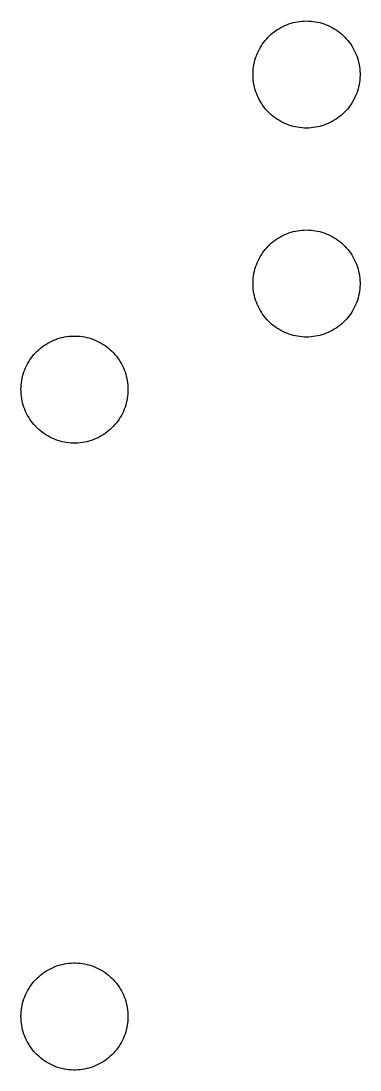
# Model space of a CAD drawing. Header units: metres. Extents: x 0 to 5.8, y -7.5 to 7.5.
# Drawn here: x 3.319 to 3.831, y -3.86 to -2.279 of the extents above; entities that cross this region are included whole.
import ezdxf

# ---------------------------------------------------------------- set-up
doc = ezdxf.new("R2010")
doc.units = ezdxf.units.M

msp = doc.modelspace()

# ---------------------------------------------------------------- linework, layer by layer
for p, q in [((3.70532, -2.29262), (3.70819, -2.2908)), ((3.70819, -2.2908), (3.71111, -2.28911)), ((3.71111, -2.28911), (3.71411, -2.28754)), ((3.71411, -2.28754), (3.71716, -2.2861)), ((3.71716, -2.2861), (3.72028, -2.28479)), ((3.72028, -2.28479), (3.72345, -2.28362)), ((3.72345, -2.28362), (3.72667, -2.28258)), ((3.72667, -2.28258), (3.72992, -2.28166)), ((3.72992, -2.28166), (3.73322, -2.28088)), ((3.73322, -2.28088), (3.73653, -2.28026)), ((3.73653, -2.28026), (3.73988, -2.27975)), ((3.73988, -2.27975), (3.74324, -2.2794)), ((3.74324, -2.2794), (3.74661, -2.27919)), ((3.74661, -2.27919), (3.75, -2.27913)), ((3.75, -2.27913), (3.75337, -2.27919)), ((3.75337, -2.27919), (3.75674, -2.2794)), ((3.75674, -2.2794), (3.7601, -2.27975)), ((3.7601, -2.27975), (3.76346, -2.28026)), ((3.76346, -2.28026), (3.76677, -2.28088)), ((3.76677, -2.28088), (3.77007, -2.28166)), ((3.77007, -2.28166), (3.77332, -2.28258)), ((3.77332, -2.28258), (3.77654, -2.28362)), ((3.77654, -2.28362), (3.77971, -2.28479)), ((3.77971, -2.28479), (3.78282, -2.2861)), ((3.78282, -2.2861), (3.78587, -2.28754)), ((3.78587, -2.28754), (3.78888, -2.28911)), ((3.78888, -2.28911), (3.79181, -2.2908)), ((3.79181, -2.2908), (3.79466, -2.29262)), ((3.68781, -2.3084), (3.69002, -2.30583)), ((3.69002, -2.30583), (3.69232, -2.30336)), ((3.69232, -2.30336), (3.69475, -2.30099)), ((3.69475, -2.30099), (3.69725, -2.29874)), ((3.69725, -2.29874), (3.69986, -2.29659)), ((3.69986, -2.29659), (3.70256, -2.29454)), ((3.70256, -2.29454), (3.70532, -2.29262)), ((3.79466, -2.29262), (3.79742, -2.29454)), ((3.79742, -2.29454), (3.80013, -2.29659)), ((3.80013, -2.29659), (3.80273, -2.29874)), ((3.80273, -2.29874), (3.80524, -2.30099)), ((3.80524, -2.30099), (3.80766, -2.30336)), ((3.80766, -2.30336), (3.80997, -2.30583)), ((3.80997, -2.30583), (3.81218, -2.3084)), ((3.67697, -2.32547), (3.67847, -2.32245)), ((3.67847, -2.32245), (3.6801, -2.31947)), ((3.6801, -2.31947), (3.68185, -2.31659)), ((3.68185, -2.31659), (3.68372, -2.31377)), ((3.68372, -2.31377), (3.6857, -2.31104)), ((3.6857, -2.31104), (3.68781, -2.3084)), ((3.81218, -2.3084), (3.81429, -2.31104)), ((3.81429, -2.31104), (3.81627, -2.31377)), ((3.81627, -2.31377), (3.81813, -2.31659)), ((3.81813, -2.31659), (3.81989, -2.31947)), ((3.81989, -2.31947), (3.82152, -2.32245)), ((3.82152, -2.32245), (3.82301, -2.32547)), ((3.67142, -2.3414), (3.67226, -2.33813)), ((3.67226, -2.33813), (3.67323, -2.3349)), ((3.67323, -2.3349), (3.67435, -2.3317)), ((3.67435, -2.3317), (3.6756, -2.32855)), ((3.6756, -2.32855), (3.67697, -2.32547)), ((3.82301, -2.32547), (3.8244, -2.32855)), ((3.8244, -2.32855), (3.82564, -2.3317)), ((3.82564, -2.3317), (3.82675, -2.3349)), ((3.82675, -2.3349), (3.82773, -2.33813)), ((3.82773, -2.33813), (3.82857, -2.3414)), ((3.6693, -2.35814), (3.66945, -2.35477)), ((3.66945, -2.35477), (3.66972, -2.35139)), ((3.66972, -2.35139), (3.67015, -2.34804)), ((3.67015, -2.34804), (3.67072, -2.34471)), ((3.67072, -2.34471), (3.67142, -2.3414)), ((3.82857, -2.3414), (3.82927, -2.34471)), ((3.82927, -2.34471), (3.82983, -2.34804)), ((3.82983, -2.34804), (3.83026, -2.35139)), ((3.83026, -2.35139), (3.83054, -2.35477)), ((3.83054, -2.35477), (3.83069, -2.35814)), ((3.6693, -2.36153), (3.6693, -2.35814)), ((3.66945, -2.3649), (3.6693, -2.36153)), ((3.66972, -2.36827), (3.66945, -2.3649)), ((3.67015, -2.37163), (3.66972, -2.36827)), ((3.83026, -2.36827), (3.82983, -2.37163)), ((3.83054, -2.3649), (3.83026, -2.36827)), ((3.83069, -2.36153), (3.83054, -2.3649)), ((3.83069, -2.35814), (3.83069, -2.36153)), ((3.67072, -2.37495), (3.67015, -2.37163)), ((3.67142, -2.37827), (3.67072, -2.37495)), ((3.67226, -2.38155), (3.67142, -2.37827)), ((3.67323, -2.38478), (3.67226, -2.38155)), ((3.67435, -2.38797), (3.67323, -2.38478)), ((3.82675, -2.38478), (3.82564, -2.38797)), ((3.82773, -2.38155), (3.82675, -2.38478)), ((3.82857, -2.37827), (3.82773, -2.38155)), ((3.82927, -2.37495), (3.82857, -2.37827)), ((3.82983, -2.37163), (3.82927, -2.37495)), ((3.6756, -2.39111), (3.67435, -2.38797)), ((3.67697, -2.3942), (3.6756, -2.39111)), ((3.67847, -2.39723), (3.67697, -2.3942)), ((3.6801, -2.40019), (3.67847, -2.39723)), ((3.68185, -2.40308), (3.6801, -2.40019)), ((3.68372, -2.4059), (3.68185, -2.40308)), ((3.81813, -2.40308), (3.81627, -2.4059)), ((3.81989, -2.40019), (3.81813, -2.40308)), ((3.82152, -2.39723), (3.81989, -2.40019)), ((3.82301, -2.3942), (3.82152, -2.39723)), ((3.8244, -2.39111), (3.82301, -2.3942)), ((3.82564, -2.38797), (3.8244, -2.39111)), ((3.6857, -2.40863), (3.68372, -2.4059)), ((3.68781, -2.41129), (3.6857, -2.40863)), ((3.69002, -2.41383), (3.68781, -2.41129)), ((3.69232, -2.41631), (3.69002, -2.41383)), ((3.69475, -2.41867), (3.69232, -2.41631)), ((3.69725, -2.42093), (3.69475, -2.41867)), ((3.80524, -2.41867), (3.80273, -2.42093)), ((3.80766, -2.41631), (3.80524, -2.41867)), ((3.80997, -2.41383), (3.80766, -2.41631)), ((3.81218, -2.41129), (3.80997, -2.41383)), ((3.81429, -2.40863), (3.81218, -2.41129)), ((3.81627, -2.4059), (3.81429, -2.40863)), ((3.69986, -2.42308), (3.69725, -2.42093)), ((3.70256, -2.42513), (3.69986, -2.42308)), ((3.70532, -2.42706), (3.70256, -2.42513)), ((3.70819, -2.42886), (3.70532, -2.42706)), ((3.71111, -2.43056), (3.70819, -2.42886)), ((3.71411, -2.43213), (3.71111, -2.43056)), ((3.71716, -2.43356), (3.71411, -2.43213)), ((3.72028, -2.43488), (3.71716, -2.43356)), ((3.78282, -2.43356), (3.77971, -2.43488)), ((3.78587, -2.43213), (3.78282, -2.43356)), ((3.78888, -2.43056), (3.78587, -2.43213)), ((3.79181, -2.42886), (3.78888, -2.43056)), ((3.79466, -2.42706), (3.79181, -2.42886)), ((3.79742, -2.42513), (3.79466, -2.42706)), ((3.80013, -2.42308), (3.79742, -2.42513)), ((3.80273, -2.42093), (3.80013, -2.42308)), ((3.72345, -2.43605), (3.72028, -2.43488)), ((3.72667, -2.4371), (3.72345, -2.43605)), ((3.72992, -2.438), (3.72667, -2.4371)), ((3.73322, -2.43878), (3.72992, -2.438)), ((3.73653, -2.43941), (3.73322, -2.43878)), ((3.73988, -2.43991), (3.73653, -2.43941)), ((3.74324, -2.44026), (3.73988, -2.43991)), ((3.74661, -2.44048), (3.74324, -2.44026)), ((3.75, -2.44054), (3.74661, -2.44048)), ((3.75337, -2.44048), (3.75, -2.44054)), ((3.75674, -2.44026), (3.75337, -2.44048)), ((3.7601, -2.43991), (3.75674, -2.44026)), ((3.76346, -2.43941), (3.7601, -2.43991)), ((3.76677, -2.43878), (3.76346, -2.43941)), ((3.77007, -2.438), (3.76677, -2.43878)), ((3.77332, -2.4371), (3.77007, -2.438)), ((3.77654, -2.43605), (3.77332, -2.4371)), ((3.77971, -2.43488), (3.77654, -2.43605)), ((3.70256, -2.6095), (3.70532, -2.60757)), ((3.70532, -2.60757), (3.70819, -2.60576)), ((3.70819, -2.60576), (3.71111, -2.60406)), ((3.71111, -2.60406), (3.71411, -2.60251)), ((3.71411, -2.60251), (3.71716, -2.60106)), ((3.71716, -2.60106), (3.72028, -2.59975)), ((3.72028, -2.59975), (3.72345, -2.59857)), ((3.72345, -2.59857), (3.72667, -2.59753)), ((3.72667, -2.59753), (3.72992, -2.59662)), ((3.72992, -2.59662), (3.73322, -2.59586)), ((3.73322, -2.59586), (3.73653, -2.59521)), ((3.73653, -2.59521), (3.73988, -2.59473)), ((3.73988, -2.59473), (3.74324, -2.59438)), ((3.74324, -2.59438), (3.74661, -2.59416)), ((3.74661, -2.59416), (3.75, -2.59409)), ((3.75, -2.59409), (3.75337, -2.59416)), ((3.75337, -2.59416), (3.75674, -2.59438)), ((3.75674, -2.59438), (3.7601, -2.59473)), ((3.7601, -2.59473), (3.76346, -2.59521)), ((3.76346, -2.59521), (3.76677, -2.59586)), ((3.76677, -2.59586), (3.77007, -2.59662)), ((3.77007, -2.59662), (3.77332, -2.59753)), ((3.77332, -2.59753), (3.77654, -2.59857)), ((3.77654, -2.59857), (3.77971, -2.59975)), ((3.77971, -2.59975), (3.78282, -2.60106)), ((3.78282, -2.60106), (3.78587, -2.60251)), ((3.78587, -2.60251), (3.78888, -2.60406)), ((3.78888, -2.60406), (3.79181, -2.60576)), ((3.79181, -2.60576), (3.79466, -2.60757)), ((3.79466, -2.60757), (3.79742, -2.6095)), ((3.6857, -2.62599), (3.68781, -2.62335)), ((3.68781, -2.62335), (3.69002, -2.62079)), ((3.69002, -2.62079), (3.69232, -2.61833)), ((3.69232, -2.61833), (3.69475, -2.61597)), ((3.69475, -2.61597), (3.69725, -2.61369)), ((3.69725, -2.61369), (3.69986, -2.61154)), ((3.69986, -2.61154), (3.70256, -2.6095)), ((3.79742, -2.6095), (3.80013, -2.61154)), ((3.80013, -2.61154), (3.80273, -2.61369)), ((3.80273, -2.61369), (3.80524, -2.61597)), ((3.80524, -2.61597), (3.80766, -2.61833)), ((3.80766, -2.61833), (3.80997, -2.62079)), ((3.80997, -2.62079), (3.81218, -2.62335)), ((3.81218, -2.62335), (3.81429, -2.62599)), ((3.67697, -2.64043), (3.67847, -2.63741)), ((3.67847, -2.63741), (3.6801, -2.63445)), ((3.6801, -2.63445), (3.68185, -2.63155)), ((3.68185, -2.63155), (3.68372, -2.62874)), ((3.68372, -2.62874), (3.6857, -2.62599)), ((3.81429, -2.62599), (3.81627, -2.62874)), ((3.81627, -2.62874), (3.81813, -2.63155)), ((3.81813, -2.63155), (3.81989, -2.63445)), ((3.81989, -2.63445), (3.82152, -2.63741)), ((3.82152, -2.63741), (3.82301, -2.64043)), ((3.67142, -2.65637), (3.67226, -2.65309)), ((3.67226, -2.65309), (3.67323, -2.64986)), ((3.67323, -2.64986), (3.67435, -2.64667)), ((3.67435, -2.64667), (3.6756, -2.64352)), ((3.6756, -2.64352), (3.67697, -2.64043)), ((3.82301, -2.64043), (3.8244, -2.64352)), ((3.8244, -2.64352), (3.82564, -2.64667)), ((3.82564, -2.64667), (3.82675, -2.64986)), ((3.82675, -2.64986), (3.82773, -2.65309)), ((3.82773, -2.65309), (3.82857, -2.65637)), ((3.6693, -2.67311), (3.66945, -2.66972)), ((3.66945, -2.66972), (3.66972, -2.66635)), ((3.66972, -2.66635), (3.67015, -2.66301)), ((3.67015, -2.66301), (3.67072, -2.65967)), ((3.67072, -2.65967), (3.67142, -2.65637)), ((3.82857, -2.65637), (3.82927, -2.65967)), ((3.82927, -2.65967), (3.82983, -2.66301)), ((3.82983, -2.66301), (3.83026, -2.66635)), ((3.83026, -2.66635), (3.83054, -2.66972)), ((3.83054, -2.66972), (3.83069, -2.67311)), ((3.6693, -2.67648), (3.6693, -2.67311)), ((3.66945, -2.67986), (3.6693, -2.67648)), ((3.66972, -2.68323), (3.66945, -2.67986)), ((3.67015, -2.68658), (3.66972, -2.68323)), ((3.67072, -2.68991), (3.67015, -2.68658)), ((3.82983, -2.68658), (3.82927, -2.68991)), ((3.83026, -2.68323), (3.82983, -2.68658)), ((3.83054, -2.67986), (3.83026, -2.68323)), ((3.83069, -2.67648), (3.83054, -2.67986)), ((3.83069, -2.67311), (3.83069, -2.67648)), ((3.67142, -2.69322), (3.67072, -2.68991)), ((3.67226, -2.6965), (3.67142, -2.69322)), ((3.67323, -2.69974), (3.67226, -2.6965)), ((3.67435, -2.70293), (3.67323, -2.69974)), ((3.6756, -2.70607), (3.67435, -2.70293)), ((3.82564, -2.70293), (3.8244, -2.70607)), ((3.82675, -2.69974), (3.82564, -2.70293)), ((3.82773, -2.6965), (3.82675, -2.69974)), ((3.82857, -2.69322), (3.82773, -2.6965)), ((3.82927, -2.68991), (3.82857, -2.69322)), ((3.67697, -2.70915), (3.6756, -2.70607)), ((3.67847, -2.71219), (3.67697, -2.70915)), ((3.6801, -2.71515), (3.67847, -2.71219)), ((3.68185, -2.71805), (3.6801, -2.71515)), ((3.68372, -2.72086), (3.68185, -2.71805)), ((3.81813, -2.71805), (3.81627, -2.72086)), ((3.81989, -2.71515), (3.81813, -2.71805)), ((3.82152, -2.71219), (3.81989, -2.71515)), ((3.82301, -2.70915), (3.82152, -2.71219)), ((3.8244, -2.70607), (3.82301, -2.70915)), ((3.6857, -2.72359), (3.68372, -2.72086)), ((3.68781, -2.72624), (3.6857, -2.72359)), ((3.69002, -2.72881), (3.68781, -2.72624)), ((3.69232, -2.73126), (3.69002, -2.72881)), ((3.69475, -2.73363), (3.69232, -2.73126)), ((3.69725, -2.73589), (3.69475, -2.73363)), ((3.80524, -2.73363), (3.80273, -2.73589)), ((3.80766, -2.73126), (3.80524, -2.73363)), ((3.80997, -2.72881), (3.80766, -2.73126)), ((3.81218, -2.72624), (3.80997, -2.72881)), ((3.81429, -2.72359), (3.81218, -2.72624)), ((3.81627, -2.72086), (3.81429, -2.72359)), ((3.69986, -2.73805), (3.69725, -2.73589)), ((3.70256, -2.7401), (3.69986, -2.73805)), ((3.70532, -2.74202), (3.70256, -2.7401)), ((3.70819, -2.74384), (3.70532, -2.74202)), ((3.71111, -2.74551), (3.70819, -2.74384)), ((3.71411, -2.74709), (3.71111, -2.74551)), ((3.71716, -2.74852), (3.71411, -2.74709)), ((3.72028, -2.74983), (3.71716, -2.74852)), ((3.72345, -2.75101), (3.72028, -2.74983)), ((3.72667, -2.75206), (3.72345, -2.75101)), ((3.77654, -2.75101), (3.77332, -2.75206)), ((3.77971, -2.74983), (3.77654, -2.75101)), ((3.78282, -2.74852), (3.77971, -2.74983)), ((3.78587, -2.74709), (3.78282, -2.74852)), ((3.78888, -2.74551), (3.78587, -2.74709)), ((3.79181, -2.74384), (3.78888, -2.74551)), ((3.79466, -2.74202), (3.79181, -2.74384)), ((3.79742, -2.7401), (3.79466, -2.74202)), ((3.80013, -2.73805), (3.79742, -2.7401)), ((3.80273, -2.73589), (3.80013, -2.73805)), ((3.35393, -2.76837), (3.35675, -2.76649)), ((3.35675, -2.76649), (3.35963, -2.76474)), ((3.35963, -2.76474), (3.36259, -2.76311)), ((3.36259, -2.76311), (3.36563, -2.76161)), ((3.36563, -2.76161), (3.36871, -2.76024)), ((3.36871, -2.76024), (3.37186, -2.75899)), ((3.37186, -2.75899), (3.37505, -2.75787)), ((3.37505, -2.75787), (3.37828, -2.7569)), ((3.37828, -2.7569), (3.38156, -2.75606)), ((3.38156, -2.75606), (3.38487, -2.75536)), ((3.38487, -2.75536), (3.3882, -2.75479)), ((3.3882, -2.75479), (3.39156, -2.75436)), ((3.39156, -2.75436), (3.39493, -2.75409)), ((3.39493, -2.75409), (3.3983, -2.75395)), ((3.3983, -2.75395), (3.40169, -2.75395)), ((3.40169, -2.75395), (3.40506, -2.75409)), ((3.40506, -2.75409), (3.40843, -2.75436)), ((3.40843, -2.75436), (3.41179, -2.75479)), ((3.41179, -2.75479), (3.41512, -2.75536)), ((3.41512, -2.75536), (3.41843, -2.75606)), ((3.41843, -2.75606), (3.42169, -2.7569)), ((3.42169, -2.7569), (3.42493, -2.75787)), ((3.42493, -2.75787), (3.42813, -2.75899)), ((3.42813, -2.75899), (3.43127, -2.76024)), ((3.43127, -2.76024), (3.43436, -2.76161)), ((3.43436, -2.76161), (3.43738, -2.76311)), ((3.43738, -2.76311), (3.44035, -2.76474)), ((3.44035, -2.76474), (3.44324, -2.76649)), ((3.44324, -2.76649), (3.44606, -2.76837)), ((3.72992, -2.75298), (3.72667, -2.75206)), ((3.73322, -2.75374), (3.72992, -2.75298)), ((3.73653, -2.75438), (3.73322, -2.75374)), ((3.73988, -2.75487), (3.73653, -2.75438)), ((3.74324, -2.75522), (3.73988, -2.75487)), ((3.74661, -2.75543), (3.74324, -2.75522)), ((3.75, -2.75551), (3.74661, -2.75543)), ((3.75337, -2.75543), (3.75, -2.75551)), ((3.75674, -2.75522), (3.75337, -2.75543)), ((3.7601, -2.75487), (3.75674, -2.75522)), ((3.76346, -2.75438), (3.7601, -2.75487)), ((3.76677, -2.75374), (3.76346, -2.75438)), ((3.77007, -2.75298), (3.76677, -2.75374)), ((3.77332, -2.75206), (3.77007, -2.75298)), ((3.33675, -2.7845), (3.3389, -2.78191)), ((3.3389, -2.78191), (3.34116, -2.77939)), ((3.34116, -2.77939), (3.34352, -2.77698)), ((3.34352, -2.77698), (3.34599, -2.77466)), ((3.34599, -2.77466), (3.34854, -2.77245)), ((3.34854, -2.77245), (3.3512, -2.77036)), ((3.3512, -2.77036), (3.35393, -2.76837)), ((3.44606, -2.76837), (3.44879, -2.77036)), ((3.44879, -2.77036), (3.45143, -2.77245)), ((3.45143, -2.77245), (3.45399, -2.77466)), ((3.45399, -2.77466), (3.45647, -2.77698)), ((3.45647, -2.77698), (3.45883, -2.77939)), ((3.45883, -2.77939), (3.46109, -2.78191)), ((3.46109, -2.78191), (3.46324, -2.7845)), ((3.3277, -2.79875), (3.32927, -2.79576)), ((3.32927, -2.79576), (3.33096, -2.79283)), ((3.33096, -2.79283), (3.33276, -2.78998)), ((3.33276, -2.78998), (3.3347, -2.7872)), ((3.3347, -2.7872), (3.33675, -2.7845)), ((3.46324, -2.7845), (3.46529, -2.7872)), ((3.46529, -2.7872), (3.46722, -2.78998)), ((3.46722, -2.78998), (3.46902, -2.79283)), ((3.46902, -2.79283), (3.47072, -2.79576)), ((3.47072, -2.79576), (3.47229, -2.79875)), ((3.32182, -2.81456), (3.32272, -2.81131)), ((3.32272, -2.81131), (3.32378, -2.80809)), ((3.32378, -2.80809), (3.32495, -2.80493)), ((3.32495, -2.80493), (3.32626, -2.8018)), ((3.32626, -2.8018), (3.3277, -2.79875)), ((3.47229, -2.79875), (3.47372, -2.8018)), ((3.47372, -2.8018), (3.47504, -2.80493)), ((3.47504, -2.80493), (3.47621, -2.80809)), ((3.47621, -2.80809), (3.47725, -2.81131)), ((3.47725, -2.81131), (3.47816, -2.81456)), ((3.31935, -2.83125), (3.31956, -2.82788)), ((3.31956, -2.82788), (3.31992, -2.82452)), ((3.31992, -2.82452), (3.32042, -2.82118)), ((3.32042, -2.82118), (3.32104, -2.81786)), ((3.32104, -2.81786), (3.32182, -2.81456)), ((3.47816, -2.81456), (3.47894, -2.81786)), ((3.47894, -2.81786), (3.47957, -2.82118)), ((3.47957, -2.82118), (3.48007, -2.82452)), ((3.48007, -2.82452), (3.48042, -2.82788)), ((3.48042, -2.82788), (3.48064, -2.83125)), ((3.31929, -2.83464), (3.31935, -2.83125)), ((3.31935, -2.83801), (3.31929, -2.83464)), ((3.31956, -2.84138), (3.31935, -2.83801)), ((3.31992, -2.84476), (3.31956, -2.84138)), ((3.32042, -2.8481), (3.31992, -2.84476)), ((3.48007, -2.84476), (3.47957, -2.8481)), ((3.48042, -2.84138), (3.48007, -2.84476)), ((3.48064, -2.83801), (3.48042, -2.84138)), ((3.48064, -2.83125), (3.4807, -2.83464)), ((3.4807, -2.83464), (3.48064, -2.83801)), ((3.32104, -2.85143), (3.32042, -2.8481)), ((3.32182, -2.85471), (3.32104, -2.85143)), ((3.32272, -2.85797), (3.32182, -2.85471)), ((3.32378, -2.86118), (3.32272, -2.85797)), ((3.32495, -2.86435), (3.32378, -2.86118)), ((3.47621, -2.86118), (3.47504, -2.86435)), ((3.47725, -2.85797), (3.47621, -2.86118)), ((3.47816, -2.85471), (3.47725, -2.85797)), ((3.47894, -2.85143), (3.47816, -2.85471)), ((3.47957, -2.8481), (3.47894, -2.85143)), ((3.32626, -2.86746), (3.32495, -2.86435)), ((3.3277, -2.87053), (3.32626, -2.86746)), ((3.32927, -2.87352), (3.3277, -2.87053)), ((3.33096, -2.87645), (3.32927, -2.87352)), ((3.33276, -2.8793), (3.33096, -2.87645)), ((3.46902, -2.87645), (3.46722, -2.8793)), ((3.47072, -2.87352), (3.46902, -2.87645)), ((3.47229, -2.87053), (3.47072, -2.87352)), ((3.47372, -2.86746), (3.47229, -2.87053)), ((3.47504, -2.86435), (3.47372, -2.86746)), ((3.3347, -2.88208), (3.33276, -2.8793)), ((3.33675, -2.88477), (3.3347, -2.88208)), ((3.3389, -2.88737), (3.33675, -2.88477)), ((3.34116, -2.88989), (3.3389, -2.88737)), ((3.34352, -2.8923), (3.34116, -2.88989)), ((3.34599, -2.89462), (3.34352, -2.8923)), ((3.45647, -2.8923), (3.45399, -2.89462)), ((3.45883, -2.88989), (3.45647, -2.8923)), ((3.46109, -2.88737), (3.45883, -2.88989)), ((3.46324, -2.88477), (3.46109, -2.88737)), ((3.46529, -2.88208), (3.46324, -2.88477)), ((3.46722, -2.8793), (3.46529, -2.88208)), ((3.34854, -2.89682), (3.34599, -2.89462)), ((3.3512, -2.89893), (3.34854, -2.89682)), ((3.35393, -2.90091), (3.3512, -2.89893)), ((3.35675, -2.90279), (3.35393, -2.90091)), ((3.35963, -2.90454), (3.35675, -2.90279)), ((3.36259, -2.90616), (3.35963, -2.90454)), ((3.36563, -2.90767), (3.36259, -2.90616)), ((3.36871, -2.90904), (3.36563, -2.90767)), ((3.37186, -2.91028), (3.36871, -2.90904)), ((3.43127, -2.90904), (3.42813, -2.91028)), ((3.43436, -2.90767), (3.43127, -2.90904)), ((3.43738, -2.90616), (3.43436, -2.90767)), ((3.44035, -2.90454), (3.43738, -2.90616)), ((3.44324, -2.90279), (3.44035, -2.90454)), ((3.44606, -2.90091), (3.44324, -2.90279)), ((3.44879, -2.89893), (3.44606, -2.90091)), ((3.45143, -2.89682), (3.44879, -2.89893)), ((3.45399, -2.89462), (3.45143, -2.89682)), ((3.37505, -2.91139), (3.37186, -2.91028)), ((3.37828, -2.91237), (3.37505, -2.91139)), ((3.38156, -2.91321), (3.37828, -2.91237)), ((3.38487, -2.91391), (3.38156, -2.91321)), ((3.3882, -2.91447), (3.38487, -2.91391)), ((3.39156, -2.9149), (3.3882, -2.91447)), ((3.39493, -2.91519), (3.39156, -2.9149)), ((3.3983, -2.91533), (3.39493, -2.91519)), ((3.40169, -2.91533), (3.3983, -2.91533)), ((3.40506, -2.91519), (3.40169, -2.91533)), ((3.40843, -2.9149), (3.40506, -2.91519)), ((3.41179, -2.91447), (3.40843, -2.9149)), ((3.41512, -2.91391), (3.41179, -2.91447)), ((3.41843, -2.91321), (3.41512, -2.91391)), ((3.42169, -2.91237), (3.41843, -2.91321)), ((3.42493, -2.91139), (3.42169, -2.91237)), ((3.42813, -2.91028), (3.42493, -2.91139)), ((3.38487, -3.70024), (3.3882, -3.69968)), ((3.3882, -3.69968), (3.39156, -3.69925)), ((3.39156, -3.69925), (3.39493, -3.69897)), ((3.39493, -3.69897), (3.3983, -3.69882)), ((3.3983, -3.69882), (3.40169, -3.69882)), ((3.40169, -3.69882), (3.40506, -3.69897)), ((3.40506, -3.69897), (3.40843, -3.69925)), ((3.40843, -3.69925), (3.41179, -3.69968)), ((3.41179, -3.69968), (3.41512, -3.70024)), ((3.34854, -3.71733), (3.3512, -3.71524)), ((3.3512, -3.71524), (3.35393, -3.71324)), ((3.35393, -3.71324), (3.35675, -3.71138)), ((3.35675, -3.71138), (3.35963, -3.70963)), ((3.35963, -3.70963), (3.36259, -3.70799)), ((3.36259, -3.70799), (3.36563, -3.7065)), ((3.36563, -3.7065), (3.36871, -3.70512)), ((3.36871, -3.70512), (3.37186, -3.70387)), ((3.37186, -3.70387), (3.37505, -3.70276)), ((3.37505, -3.70276), (3.37828, -3.70178)), ((3.37828, -3.70178), (3.38156, -3.70094)), ((3.38156, -3.70094), (3.38487, -3.70024)), ((3.41512, -3.70024), (3.41843, -3.70094)), ((3.41843, -3.70094), (3.42169, -3.70178)), ((3.42169, -3.70178), (3.42493, -3.70276)), ((3.42493, -3.70276), (3.42813, -3.70387)), ((3.42813, -3.70387), (3.43127, -3.70512)), ((3.43127, -3.70512), (3.43436, -3.7065)), ((3.43436, -3.7065), (3.43738, -3.70799)), ((3.43738, -3.70799), (3.44035, -3.70963)), ((3.44035, -3.70963), (3.44324, -3.71138)), ((3.44324, -3.71138), (3.44606, -3.71324)), ((3.44606, -3.71324), (3.44879, -3.71524)), ((3.44879, -3.71524), (3.45143, -3.71733)), ((3.3347, -3.73209), (3.33675, -3.72939)), ((3.33675, -3.72939), (3.3389, -3.72678)), ((3.3389, -3.72678), (3.34116, -3.72427)), ((3.34116, -3.72427), (3.34352, -3.72186)), ((3.34352, -3.72186), (3.34599, -3.71954)), ((3.34599, -3.71954), (3.34854, -3.71733)), ((3.45143, -3.71733), (3.45399, -3.71954)), ((3.45399, -3.71954), (3.45647, -3.72186)), ((3.45647, -3.72186), (3.45883, -3.72427)), ((3.45883, -3.72427), (3.46109, -3.72678)), ((3.46109, -3.72678), (3.46324, -3.72939)), ((3.46324, -3.72939), (3.46529, -3.73209)), ((3.32495, -3.7498), (3.32626, -3.74669)), ((3.32626, -3.74669), (3.3277, -3.74364)), ((3.3277, -3.74364), (3.32927, -3.74063)), ((3.32927, -3.74063), (3.33096, -3.73772)), ((3.33096, -3.73772), (3.33276, -3.73486)), ((3.33276, -3.73486), (3.3347, -3.73209)), ((3.46529, -3.73209), (3.46722, -3.73486)), ((3.46722, -3.73486), (3.46902, -3.73772)), ((3.46902, -3.73772), (3.47072, -3.74063)), ((3.47072, -3.74063), (3.47229, -3.74364)), ((3.47229, -3.74364), (3.47372, -3.74669)), ((3.47372, -3.74669), (3.47504, -3.7498)), ((3.32042, -3.76607), (3.32104, -3.76274)), ((3.32104, -3.76274), (3.32182, -3.75945)), ((3.32182, -3.75945), (3.32272, -3.7562)), ((3.32272, -3.7562), (3.32378, -3.75298)), ((3.32378, -3.75298), (3.32495, -3.7498)), ((3.47504, -3.7498), (3.47621, -3.75298)), ((3.47621, -3.75298), (3.47725, -3.7562)), ((3.47725, -3.7562), (3.47816, -3.75945)), ((3.47816, -3.75945), (3.47894, -3.76274)), ((3.47894, -3.76274), (3.47957, -3.76607)), ((3.31929, -3.77953), (3.31935, -3.77614)), ((3.31935, -3.77614), (3.31956, -3.77277)), ((3.31956, -3.77277), (3.31992, -3.76941)), ((3.31992, -3.76941), (3.32042, -3.76607)), ((3.47957, -3.76607), (3.48007, -3.76941)), ((3.48007, -3.76941), (3.48042, -3.77277)), ((3.48042, -3.77277), (3.48064, -3.77614)), ((3.48064, -3.77614), (3.4807, -3.77953)), ((3.31935, -3.7829), (3.31929, -3.77953)), ((3.31956, -3.78627), (3.31935, -3.7829)), ((3.31992, -3.78964), (3.31956, -3.78627)), ((3.32042, -3.79298), (3.31992, -3.78964)), ((3.32104, -3.7963), (3.32042, -3.79298)), ((3.47957, -3.79298), (3.47894, -3.7963)), ((3.48007, -3.78964), (3.47957, -3.79298)), ((3.48042, -3.78627), (3.48007, -3.78964)), ((3.48064, -3.7829), (3.48042, -3.78627)), ((3.4807, -3.77953), (3.48064, -3.7829)), ((3.32182, -3.79959), (3.32104, -3.7963)), ((3.32272, -3.80284), (3.32182, -3.79959)), ((3.32378, -3.80606), (3.32272, -3.80284)), ((3.32495, -3.80923), (3.32378, -3.80606)), ((3.32626, -3.81235), (3.32495, -3.80923)), ((3.47504, -3.80923), (3.47372, -3.81235)), ((3.47621, -3.80606), (3.47504, -3.80923)), ((3.47725, -3.80284), (3.47621, -3.80606)), ((3.47816, -3.79959), (3.47725, -3.80284)), ((3.47894, -3.7963), (3.47816, -3.79959)), ((3.3277, -3.8154), (3.32626, -3.81235)), ((3.32927, -3.81841), (3.3277, -3.8154)), ((3.33096, -3.82133), (3.32927, -3.81841)), ((3.33276, -3.82419), (3.33096, -3.82133)), ((3.3347, -3.82697), (3.33276, -3.82419)), ((3.46722, -3.82419), (3.46529, -3.82697)), ((3.46902, -3.82133), (3.46722, -3.82419)), ((3.47072, -3.81841), (3.46902, -3.82133)), ((3.47229, -3.8154), (3.47072, -3.81841)), ((3.47372, -3.81235), (3.47229, -3.8154)), ((3.33675, -3.82965), (3.3347, -3.82697)), ((3.3389, -3.83226), (3.33675, -3.82965)), ((3.34116, -3.83476), (3.3389, -3.83226)), ((3.34352, -3.83719), (3.34116, -3.83476)), ((3.34599, -3.83949), (3.34352, -3.83719)), ((3.34854, -3.84171), (3.34599, -3.83949)), ((3.3512, -3.84381), (3.34854, -3.84171)), ((3.45143, -3.84171), (3.44879, -3.84381)), ((3.45399, -3.83949), (3.45143, -3.84171)), ((3.45647, -3.83719), (3.45399, -3.83949)), ((3.45883, -3.83476), (3.45647, -3.83719)), ((3.46109, -3.83226), (3.45883, -3.83476)), ((3.46324, -3.82965), (3.46109, -3.83226)), ((3.46529, -3.82697), (3.46324, -3.82965)), ((3.35393, -3.84579), (3.3512, -3.84381)), ((3.35675, -3.84767), (3.35393, -3.84579)), ((3.35963, -3.84941), (3.35675, -3.84767)), ((3.36259, -3.85104), (3.35963, -3.84941)), ((3.36563, -3.85255), (3.36259, -3.85104)), ((3.36871, -3.85393), (3.36563, -3.85255)), ((3.37186, -3.85516), (3.36871, -3.85393)), ((3.37505, -3.85628), (3.37186, -3.85516)), ((3.37828, -3.85725), (3.37505, -3.85628)), ((3.38156, -3.85809), (3.37828, -3.85725)), ((3.42169, -3.85725), (3.41843, -3.85809)), ((3.42493, -3.85628), (3.42169, -3.85725)), ((3.42813, -3.85516), (3.42493, -3.85628)), ((3.43127, -3.85393), (3.42813, -3.85516)), ((3.43436, -3.85255), (3.43127, -3.85393)), ((3.43738, -3.85104), (3.43436, -3.85255)), ((3.44035, -3.84941), (3.43738, -3.85104)), ((3.44324, -3.84767), (3.44035, -3.84941)), ((3.44606, -3.84579), (3.44324, -3.84767)), ((3.44879, -3.84381), (3.44606, -3.84579)), ((3.38487, -3.8588), (3.38156, -3.85809)), ((3.3882, -3.85936), (3.38487, -3.8588)), ((3.39156, -3.85979), (3.3882, -3.85936)), ((3.39493, -3.86008), (3.39156, -3.85979)), ((3.3983, -3.86021), (3.39493, -3.86008)), ((3.40169, -3.86021), (3.3983, -3.86021)), ((3.40506, -3.86008), (3.40169, -3.86021)), ((3.40843, -3.85979), (3.40506, -3.86008)), ((3.41179, -3.85936), (3.40843, -3.85979)), ((3.41512, -3.8588), (3.41179, -3.85936)), ((3.41843, -3.85809), (3.41512, -3.8588))]:
    msp.add_line(p, q)

doc.saveas('drawing.dxf')
